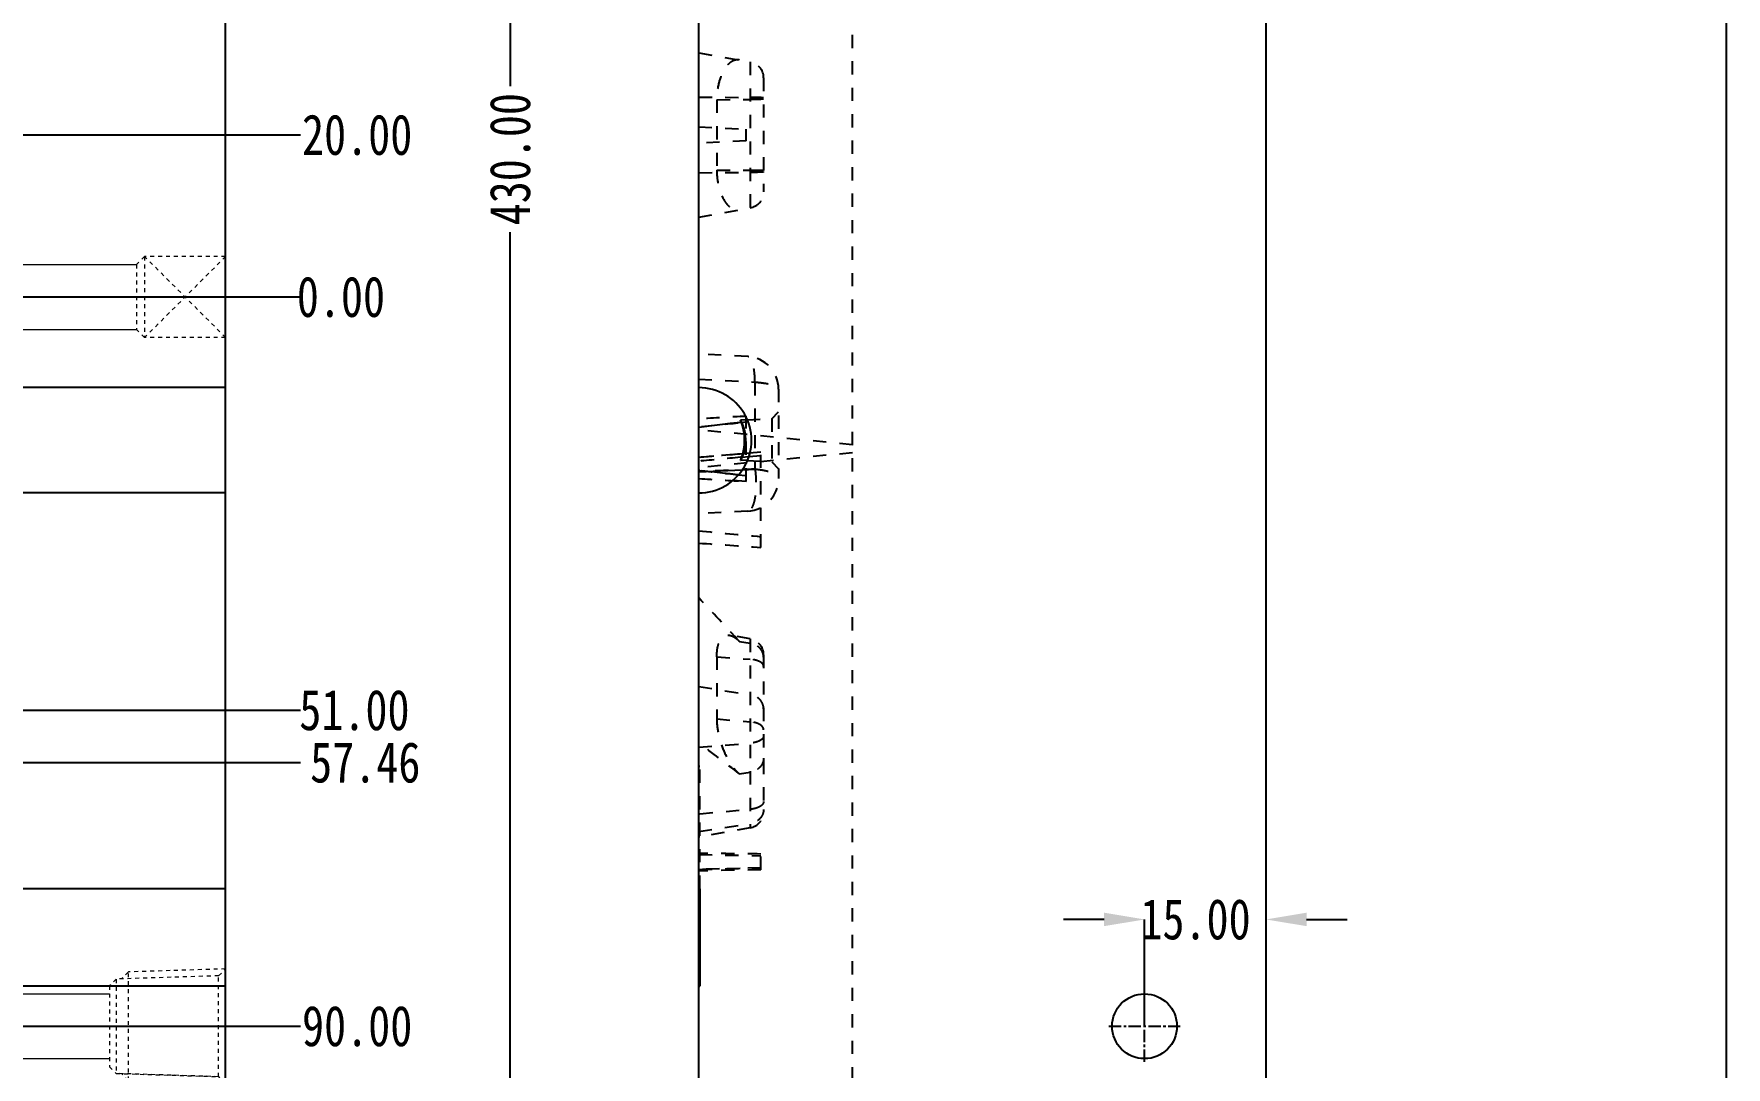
# Model space of a CAD drawing. Header units: millimetres. Extents: x -2414 to 10498, y -2238 to 649.
# Drawn here: x 4445 to 4653.8, y -1066.7 to -939.2 of the extents above; entities that cross this region are included whole.
import ezdxf

# ---------------------------------------------------------------- set-up
doc = ezdxf.new("R2010")
doc.units = ezdxf.units.MM
doc.header["$LTSCALE"] = 16.335
doc.header["$PDMODE"] = 3
doc.header["$PDSIZE"] = 0.3125
doc.linetypes.add('CENTER', pattern=[0.6, 0.375, -0.075, 0.075, -0.075])
doc.linetypes.add('HIDDEN', pattern=[0.2, 0.1, -0.1])
doc.layers.get('0').update_dxf_attribs({"linetype": 'CONTINUOUS'})
doc.layers.get('Defpoints').update_dxf_attribs({"linetype": 'CONTINUOUS'})
doc.layers.add('cool', color=153, linetype='HIDDEN', lineweight=9)
doc.layers.add('DEFAULT_2', color=8, linetype='HIDDEN')
doc.styles.get("Standard").update_dxf_attribs({"font": 'txt', "width": 0.8})
doc.dimstyles.new('01', dxfattribs={"dimtxt": 5, "dimasz": 5, "dimexe": 0, "dimexo": 0, "dimgap": 0, "dimtad": 0, "dimzin": 0, "dimdsep": 46, "dimtxsty": 'Standard', "dimcen": 0, "dimclrd": 4, "dimclre": 4, "dimclrt": 6, "dimazin": 0, "dimtfac": 1, "dimtofl": 0, "dimtmove": 0, "dimatfit": 3, "dimfxl": 0, "dimtolj": 1, "dimtzin": 0, "dimarcsym": 0})

# ---------------------------------------------------------------- blocks, each defined once
blk = doc.blocks.new('cool_jt_f12')
at = {"layer": 'cool', "ltscale": 0.3}
for p, q in [((0, 7.0785), (0.856, 6.2225)), ((0, 7.0785), (12, 6.7035)), ((12, 6.7035), (12.856, 5.8475)), ((12, 6.7035), (12, -6.7035)), ((0.856, 6.2225), (0.856, -6.2225)), ((13.5, 5.827375), (0.856, 6.2225)), ((0.856, 6.2225), (13.5, 5.827375)), ((14.327375, 5), (13.5, 5.827375)), ((13.5, -5.827375), (13.5, 5.827375)), ((14.327375, -5), (14.327375, 5)), ((0.856, -6.2225), (0, -7.0785)), ((0.856, -6.2225), (13.5, -5.827375)), ((12, -6.7035), (12.856, -5.8475)), ((13.5, -5.827375), (14.327375, -5)), ((0, -7.0785), (12, -6.7035))]:
    blk.add_line(p, q, dxfattribs=at)
blk = doc.blocks.new('4')
at = {"layer": 'cool', "linetype": 'ByBlock', "ltscale": 0.932966}
for p, q in [((-299.31, -1117.63), (62.03, -1117.63)), ((-299.31, -1125.63), (62.03, -1125.63))]:
    blk.add_line(p, q, dxfattribs=at)
at = {"layer": 'cool', "color": 1, "linetype": 'CENTER', "ltscale": 0.621977}
blk.add_line((-313.64, -1121.63), (76.36, -1121.63), dxfattribs=at)
at = {"layer": 'cool', "linetype": 'ByBlock', "ltscale": 0.932966, "rotation": 180}
blk.add_blockref('cool_jt_f12', (76.36, -1121.63), dxfattribs=at)
blk = doc.blocks.new('cool_jt_g14')
at = {"layer": 'cool', "ltscale": 0.3}
for p, q in [((0, 5), (10, 5)), ((0, -5), (10, 5)), ((0, 5), (10, -5)), ((10, -5), (10, 5)), ((10, 5), (11, 4)), ((11, -4), (11, 4)), ((10, -5), (11, -4)), ((0, -5), (10, -5))]:
    blk.add_line(p, q, dxfattribs=at)
blk = doc.blocks.new('9')
at = {"color": 1, "linetype": 'CENTER', "ltscale": 2.487909}
blk.add_line((-795.95, -971.63), (-523.64, -971.63), dxfattribs=at)
at = {"layer": 'cool', "linetype": 'ByBlock', "ltscale": 0.932966}
for p, q in [((-639.64, -967.63), (-534.64, -967.63)), ((-639.64, -975.63), (-534.64, -975.63))]:
    blk.add_line(p, q, dxfattribs=at)
at = {"layer": 'cool', "linetype": 'ByBlock', "ltscale": 0.932966, "rotation": 180.0000000000005}
blk.add_blockref('cool_jt_g14', (-523.64, -971.63), dxfattribs=at)
blk = doc.blocks.new('*D347')
at = {"color": 4, "linetype": 'ByBlock', "lineweight": -2, "transparency": 16777216}
for p, q in [((4417.63, -756.63), (4503.74, -756.63)), ((4503.74, -761.63), (4503.74, -945.62)), ((4503.74, -1181.63), (4503.74, -963.62)), ((4417.63, -1186.63), (4503.74, -1186.63))]:
    blk.add_line(p, q, dxfattribs=at)
at = {"color": 4, "linetype": 'ByBlock', "transparency": 16777216}
for points in [[(4502.91, -761.63), (4504.58, -761.63), (4503.74, -756.63)], [(4502.91, -1181.63), (4504.58, -1181.63), (4503.74, -1186.63)]]:
    blk.add_solid(points, dxfattribs=at)
at = {"layer": 'Defpoints', "color": 0, "linetype": 'ByBlock', "transparency": 16777216}
for p in [(4417.63, -756.63), (4417.63, -1186.63), (4503.74, -1186.63)]:
    blk.add_point(p, dxfattribs=at)
at = {"color": 6, "linetype": 'ByBlock', "transparency": 16777216, "insert": (4503.74, -954.62), "char_height": 5, "attachment_point": 5, "rotation": 90}
blk.add_mtext('\\A1;430.00', dxfattribs=at)
blk = doc.blocks.new('*D351')
at = {"color": 4, "linetype": 'ByBlock', "lineweight": -2, "transparency": 16777216}
for p, q in [((4577.01, -1048.45), (4572.01, -1048.45)), ((4582.01, -1061.63), (4582.01, -1048.45)), ((4597.01, -1061.63), (4597.01, -1048.45)), ((4602.01, -1048.45), (4607.01, -1048.45))]:
    blk.add_line(p, q, dxfattribs=at)
at = {"color": 4, "linetype": 'ByBlock', "transparency": 16777216}
for points in [[(4577.01, -1047.61), (4577.01, -1049.28), (4582.01, -1048.45)], [(4602.01, -1047.61), (4602.01, -1049.28), (4597.01, -1048.45)]]:
    blk.add_solid(points, dxfattribs=at)
at = {"layer": 'Defpoints', "color": 0, "linetype": 'ByBlock', "transparency": 16777216}
for p in [(4597.01, -1048.45), (4582.01, -1061.63), (4597.01, -1061.63)]:
    blk.add_point(p, dxfattribs=at)
at = {"color": 6, "linetype": 'ByBlock', "transparency": 16777216, "insert": (4588.3, -1048.45), "char_height": 5, "attachment_point": 5}
blk.add_mtext('\\A1;15.00', dxfattribs=at)
blk = doc.blocks.new('*D423')
at = {"color": 4, "linetype": 'ByBlock', "lineweight": -2, "transparency": 16777216}
blk.add_line((4278.03, -951.63), (4477.86, -951.63), dxfattribs=at)
at = {"layer": 'Defpoints', "color": 0, "linetype": 'ByBlock', "transparency": 16777216}
for p in [(4278.03, -951.63), (4477.86, -951.63), (4273.63, -971.63)]:
    blk.add_point(p, dxfattribs=at)
at = {"color": 6, "linetype": 'ByBlock', "transparency": 16777216, "insert": (4484.86, -951.63), "char_height": 5, "attachment_point": 5}
blk.add_mtext('\\A1;20.00', dxfattribs=at)
blk = doc.blocks.new('*D424')
at = {"color": 4, "linetype": 'ByBlock', "lineweight": -2, "transparency": 16777216}
blk.add_line((4452.63, -971.63), (4477.86, -971.63), dxfattribs=at)
at = {"layer": 'Defpoints', "color": 0, "linetype": 'ByBlock', "transparency": 16777216}
for p in [(4273.63, -971.63), (4452.63, -971.63), (4477.86, -971.63)]:
    blk.add_point(p, dxfattribs=at)
at = {"color": 6, "linetype": 'ByBlock', "transparency": 16777216, "insert": (4482.86, -971.63), "char_height": 5, "attachment_point": 5}
blk.add_mtext('\\A1;0.00', dxfattribs=at)
blk = doc.blocks.new('*D425')
at = {"color": 4, "linetype": 'ByBlock', "lineweight": -2, "transparency": 16777216}
for p, q in [((4322.75, -874.17), (4457.86, -874.17)), ((4457.86, -874.17), (4467.86, -879.62)), ((4467.86, -879.62), (4477.86, -879.62))]:
    blk.add_line(p, q, dxfattribs=at)
at = {"layer": 'Defpoints', "color": 0, "linetype": 'ByBlock', "transparency": 16777216}
for p in [(4322.75, -874.17), (4477.86, -879.62), (4273.63, -971.63)]:
    blk.add_point(p, dxfattribs=at)
at = {"color": 6, "linetype": 'ByBlock', "transparency": 16777216, "insert": (4485.86, -879.62), "char_height": 5, "attachment_point": 5}
blk.add_mtext('\\A1;97.46', dxfattribs=at)
blk = doc.blocks.new('*D426')
at = {"color": 4, "linetype": 'ByBlock', "lineweight": -2, "transparency": 16777216}
blk.add_line((4392.31, -856.63), (4477.86, -856.63), dxfattribs=at)
at = {"layer": 'Defpoints', "color": 0, "linetype": 'ByBlock', "transparency": 16777216}
for p in [(4392.31, -856.63), (4477.86, -856.63), (4273.63, -971.63)]:
    blk.add_point(p, dxfattribs=at)
at = {"color": 6, "linetype": 'ByBlock', "transparency": 16777216, "insert": (4485.86, -856.63), "char_height": 5, "attachment_point": 5}
blk.add_mtext('\\A1;115.00', dxfattribs=at)
blk = doc.blocks.new('*D427')
at = {"color": 4, "linetype": 'ByBlock', "lineweight": -2, "transparency": 16777216}
blk.add_line((4408.03, -873.63), (4477.86, -873.63), dxfattribs=at)
at = {"layer": 'Defpoints', "color": 0, "linetype": 'ByBlock', "transparency": 16777216}
for p in [(4408.03, -873.63), (4477.86, -873.63), (4273.63, -971.63)]:
    blk.add_point(p, dxfattribs=at)
at = {"color": 6, "linetype": 'ByBlock', "transparency": 16777216, "insert": (4485.19, -873.63), "char_height": 5, "attachment_point": 5}
blk.add_mtext('\\A1;98.00', dxfattribs=at)
blk = doc.blocks.new('*D428')
at = {"color": 4, "linetype": 'ByBlock', "lineweight": -2, "transparency": 16777216}
blk.add_line((4380.03, -839.63), (4477.86, -839.63), dxfattribs=at)
at = {"layer": 'Defpoints', "color": 0, "linetype": 'ByBlock', "transparency": 16777216}
for p in [(4380.03, -839.63), (4477.86, -839.63), (4273.63, -971.63)]:
    blk.add_point(p, dxfattribs=at)
at = {"color": 6, "linetype": 'ByBlock', "transparency": 16777216, "insert": (4486.52, -839.63), "char_height": 5, "attachment_point": 5}
blk.add_mtext('\\A1;132.00', dxfattribs=at)
blk = doc.blocks.new('*D429')
at = {"color": 4, "linetype": 'ByBlock', "lineweight": -2, "transparency": 16777216}
blk.add_line((4299.03, -801.63), (4477.86, -801.63), dxfattribs=at)
at = {"layer": 'Defpoints', "color": 0, "linetype": 'ByBlock', "transparency": 16777216}
for p in [(4299.03, -801.63), (4477.86, -801.63), (4273.63, -971.63)]:
    blk.add_point(p, dxfattribs=at)
at = {"color": 6, "linetype": 'ByBlock', "transparency": 16777216, "insert": (4486.19, -801.63), "char_height": 5, "attachment_point": 5}
blk.add_mtext('\\A1;170.00', dxfattribs=at)
blk = doc.blocks.new('*D430')
at = {"color": 4, "linetype": 'ByBlock', "lineweight": -2, "transparency": 16777216}
blk.add_line((4339.03, -812.63), (4477.86, -812.63), dxfattribs=at)
at = {"layer": 'Defpoints', "color": 0, "linetype": 'ByBlock', "transparency": 16777216}
for p in [(4339.03, -812.63), (4477.86, -812.63), (4273.63, -971.63)]:
    blk.add_point(p, dxfattribs=at)
at = {"color": 6, "linetype": 'ByBlock', "transparency": 16777216, "insert": (4486.52, -812.63), "char_height": 5, "attachment_point": 5}
blk.add_mtext('\\A1;159.00', dxfattribs=at)
blk = doc.blocks.new('*D431')
at = {"color": 4, "linetype": 'ByBlock', "lineweight": -2, "transparency": 16777216}
blk.add_line((4430.66, -781.63), (4477.86, -781.63), dxfattribs=at)
at = {"layer": 'Defpoints', "color": 0, "linetype": 'ByBlock', "transparency": 16777216}
for p in [(4430.66, -781.63, 0), (4477.86, -781.63), (4273.63, -971.63)]:
    blk.add_point(p, dxfattribs=at)
at = {"color": 6, "linetype": 'ByBlock', "transparency": 16777216, "insert": (4486.19, -781.63), "char_height": 5, "attachment_point": 5}
blk.add_mtext('\\A1;190.00', dxfattribs=at)
blk = doc.blocks.new('*D432')
at = {"color": 4, "linetype": 'ByBlock', "lineweight": -2, "transparency": 16777216}
blk.add_line((4322.75, -1029.09), (4477.86, -1029.09), dxfattribs=at)
at = {"layer": 'Defpoints', "color": 0, "linetype": 'ByBlock', "transparency": 16777216}
for p in [(4273.63, -971.63), (4322.75, -1029.09), (4477.86, -1029.09)]:
    blk.add_point(p, dxfattribs=at)
at = {"color": 6, "linetype": 'ByBlock', "transparency": 16777216, "insert": (4485.86, -1029.09), "char_height": 5, "attachment_point": 5}
blk.add_mtext('\\A1;57.46', dxfattribs=at)
blk = doc.blocks.new('*D433')
at = {"color": 4, "linetype": 'ByBlock', "lineweight": -2, "transparency": 16777216}
blk.add_line((4412.03, -1022.63), (4477.86, -1022.63), dxfattribs=at)
at = {"layer": 'Defpoints', "color": 0, "linetype": 'ByBlock', "transparency": 16777216}
for p in [(4273.63, -971.63), (4412.03, -1022.63), (4477.86, -1022.63)]:
    blk.add_point(p, dxfattribs=at)
at = {"color": 6, "linetype": 'ByBlock', "transparency": 16777216, "insert": (4484.52, -1022.63), "char_height": 5, "attachment_point": 5}
blk.add_mtext('\\A1;51.00', dxfattribs=at)
blk = doc.blocks.new('*D434')
at = {"color": 4, "linetype": 'ByBlock', "lineweight": -2, "transparency": 16777216}
blk.add_line((4397.46, -1061.63), (4477.86, -1061.63), dxfattribs=at)
at = {"layer": 'Defpoints', "color": 0, "linetype": 'ByBlock', "transparency": 16777216}
for p in [(4273.63, -971.63), (4397.46, -1061.63), (4477.86, -1061.63)]:
    blk.add_point(p, dxfattribs=at)
at = {"color": 6, "linetype": 'ByBlock', "transparency": 16777216, "insert": (4484.86, -1061.63), "char_height": 5, "attachment_point": 5}
blk.add_mtext('\\A1;90.00', dxfattribs=at)
blk = doc.blocks.new('*D435')
at = {"color": 4, "linetype": 'ByBlock', "lineweight": -2, "transparency": 16777216}
blk.add_line((4394.94, -1116.63), (4477.86, -1116.63), dxfattribs=at)
at = {"layer": 'Defpoints', "color": 0, "linetype": 'ByBlock', "transparency": 16777216}
for p in [(4273.63, -971.63), (4394.94, -1116.63), (4477.86, -1116.63)]:
    blk.add_point(p, dxfattribs=at)
at = {"color": 6, "linetype": 'ByBlock', "transparency": 16777216, "insert": (4486.52, -1116.63), "char_height": 5, "attachment_point": 5}
blk.add_mtext('\\A1;145.00', dxfattribs=at)
blk = doc.blocks.new('*D436')
at = {"color": 4, "linetype": 'ByBlock', "lineweight": -2, "transparency": 16777216}
blk.add_line((4358.03, -1078.63), (4477.86, -1078.63), dxfattribs=at)
at = {"layer": 'Defpoints', "color": 0, "linetype": 'ByBlock', "transparency": 16777216}
for p in [(4273.63, -971.63), (4358.03, -1078.63), (4477.86, -1078.63)]:
    blk.add_point(p, dxfattribs=at)
at = {"color": 6, "linetype": 'ByBlock', "transparency": 16777216, "insert": (4486.19, -1078.63), "char_height": 5, "attachment_point": 5}
blk.add_mtext('\\A1;107.00', dxfattribs=at)
blk = doc.blocks.new('*D437')
at = {"color": 4, "linetype": 'ByBlock', "lineweight": -2, "transparency": 16777216}
blk.add_line((4298.03, -1100.13), (4477.86, -1100.13), dxfattribs=at)
at = {"layer": 'Defpoints', "color": 0, "linetype": 'ByBlock', "transparency": 16777216}
for p in [(4273.63, -971.63), (4298.03, -1100.13), (4477.86, -1100.13)]:
    blk.add_point(p, dxfattribs=at)
at = {"color": 6, "linetype": 'ByBlock', "transparency": 16777216, "insert": (4486.86, -1100.13), "char_height": 5, "attachment_point": 5}
blk.add_mtext('\\A1;128.50', dxfattribs=at)
blk = doc.blocks.new('*D438')
at = {"color": 4, "linetype": 'ByBlock', "lineweight": -2, "transparency": 16777216}
blk.add_line((4433.63, -1161.63), (4477.86, -1161.63), dxfattribs=at)
at = {"layer": 'Defpoints', "color": 0, "linetype": 'ByBlock', "transparency": 16777216}
for p in [(4273.63, -971.63), (4433.63, -1161.63), (4477.86, -1161.63)]:
    blk.add_point(p, dxfattribs=at)
at = {"color": 6, "linetype": 'ByBlock', "transparency": 16777216, "insert": (4486.19, -1161.63), "char_height": 5, "attachment_point": 5}
blk.add_mtext('\\A1;190.00', dxfattribs=at)

msp = doc.modelspace()

# ---------------------------------------------------------------- linework, layer by layer
at = {"color": 7, "linetype": 'Continuous'}
for p, q in [((4527.01, -995.529), (4527.01, -756.63)), ((4597.01, -1186.63), (4597.01, -756.63)), ((4468.625, -1135.63), (4468.625, -807.63)), ((4468.625, -982.817), (4424.38, -982.817)), ((4532.94, -986.809), (4532.178, -986.849)), ((4532.94, -991.825), (4532.178, -991.786)), ((4527.01, -993.202), (4532.371, -992.942)), ((4468.625, -995.817), (4424.38, -995.817)), ((4527.01, -1186.63), (4527.01, -995.817)), ((4468.625, -1044.664), (4441.74, -1044.664)), ((4527.01, -1044.664), (4527.13, -1044.664)), ((4527.13, -1044.664), (4527.13, -1056.664)), ((4527.13, -1055.184), (4527.01, -1055.184)), ((4468.625, -1056.664), (4439.489, -1056.664)), ((4527.01, -1056.664), (4527.13, -1056.664))]:
    msp.add_line(p, q, dxfattribs=at)
at = {"color": 1, "linetype": 'CENTER', "ltscale": 2.425658}
msp.add_line((4078.634, -971.63), (4468.625, -971.63), dxfattribs=at)
at = {"color": 1, "linetype": 'CENTER', "ltscale": 0.248791}
for p, q in [((4582.01, -1066.03), (4582.01, -1057.23)), ((4577.61, -1061.63), (4586.41, -1061.63))]:
    msp.add_line(p, q, dxfattribs=at)
at = {"linetype": 'ByBlock'}
msp.add_lwpolyline([(4653.772, -1250.247), (4032.066, -1250.247), (4032.066, -701.493), (4653.772, -701.493)], close=True, dxfattribs=at)
at = {"color": 7, "linetype": 'Continuous'}
msp.add_circle((4582.01, -1061.63), 4, dxfattribs=at)
msp.add_arc((4527.013, -989.317), 6.5, 269.97624, 90.02376, dxfattribs=at)
for points, knots in [([(4532.178, -986.849), (4532.174, -986.849), (4532.181, -986.875), (4532.188, -986.902), (4532.211, -986.966), (4532.24, -987.045), (4532.278, -987.148), (4532.339, -987.324), (4532.425, -987.588), (4532.521, -987.953), (4532.604, -988.374), (4532.659, -988.835), (4532.672, -989.154), (4532.672, -989.317)], [0, 0, 0, 0, 0.0049732, 0.0198592, 0.0446218, 0.0788969, 0.1222293, 0.1739353, 0.2995921, 0.4503986, 0.6213962, 0.80737, 1, 1, 1, 1]), ([(4532.803, -989.317), (4532.803, -988.996), (4532.762, -988.528), (4532.633, -987.946), (4532.521, -987.581), (4532.421, -987.319), (4532.344, -987.145), (4532.295, -987.042), (4532.253, -986.963), (4532.22, -986.901), (4532.197, -986.871), (4532.184, -986.848), (4532.178, -986.849)], [0, 0, 0, 0, 0.3742665, 0.54345, 0.6930164, 0.8184045, 0.8704901, 0.9146129, 0.9501175, 0.976477, 0.9932095, 1, 1, 1, 1]), ([(4532.672, -989.317), (4532.672, -989.48), (4532.659, -989.799), (4532.604, -990.26), (4532.521, -990.681), (4532.425, -991.047), (4532.339, -991.311), (4532.278, -991.486), (4532.24, -991.589), (4532.211, -991.668), (4532.188, -991.732), (4532.181, -991.759), (4532.174, -991.785), (4532.178, -991.786)], [0, 0, 0, 0, 0.1926332, 0.3786126, 0.549616, 0.7004229, 0.8260737, 0.8777762, 0.9211066, 0.9553821, 0.980146, 0.9950311, 1, 1, 1, 1]), ([(4532.178, -991.786), (4532.184, -991.786), (4532.197, -991.764), (4532.22, -991.733), (4532.253, -991.671), (4532.295, -991.592), (4532.344, -991.489), (4532.421, -991.316), (4532.521, -991.053), (4532.633, -990.688), (4532.762, -990.107), (4532.803, -989.638), (4532.803, -989.317)], [0, 0, 0, 0, 0.0067989, 0.0235323, 0.0498895, 0.0853914, 0.1295129, 0.1815977, 0.3069853, 0.4565516, 0.6257362, 1, 1, 1, 1])]:
    msp.add_open_spline(points, degree=3, knots=knots, dxfattribs=at)
at = {"layer": 'DEFAULT_2', "color": 8, "linetype": 'HIDDEN'}
for p, q in [((4545.995, -1068.313), (4545.995, -834.946)), ((4527.01, -941.499), (4533.358, -942.618)), ((4533.358, -942.618), (4533.358, -960.641)), ((4535.01, -944.588), (4535.01, -958.671)), ((4527.01, -946.973), (4533.358, -947.003)), ((4529.231, -947.284), (4533.358, -947.262)), ((4529.231, -947.284), (4529.231, -955.976)), ((4527.01, -950.614), (4532.839, -950.92)), ((4532.839, -952.34), (4532.839, -950.92)), ((4532.839, -952.34), (4527.01, -952.645)), ((4527.01, -956.286), (4533.358, -956.256)), ((4529.231, -955.976), (4533.358, -955.997)), ((4527.01, -961.76), (4533.358, -960.641)), ((4533.05, -978.981), (4527.01, -978.664)), ((4527.01, -981.767), (4533.947, -982.133)), ((4527.01, -981.767), (4533.947, -982.133)), ((4533.947, -982.133), (4533.947, -992.866)), ((4536.859, -982.995), (4536.859, -994.031)), ((4528.958, -987.474), (4527.01, -987.686)), ((4529.928, -987.368), (4528.958, -987.474)), ((4530.901, -987.262), (4529.928, -987.368)), ((4532.208, -987.119), (4530.901, -987.262)), ((4532.152, -986.379), (4532.705, -986.348)), ((4532.208, -987.119), (4532.839, -987.05)), ((4532.257, -987.092), (4532.237, -987.037)), ((4532.705, -986.348), (4532.839, -986.34)), ((4532.839, -994.381), (4532.839, -986.34)), ((4532.94, -986.809), (4536.011, -986.648)), ((4536.011, -986.648), (4536.859, -985.8)), ((4536.011, -986.648), (4536.011, -991.986)), ((4545.995, -989.868), (4527.01, -988.031)), ((4545.995, -990.852), (4527.01, -992.69)), ((4532.435, -990.983), (4532.12, -991.01)), ((4532.124, -991.419), (4532.302, -991.403)), ((4532.302, -991.403), (4532.144, -991.417)), ((4532.302, -991.403), (4533.196, -991.319)), ((4533.26, -990.913), (4532.435, -990.983)), ((4533.196, -991.319), (4534.678, -991.18)), ((4534.678, -990.793), (4533.26, -990.913)), ((4534.678, -1002.535), (4534.678, -990.793)), ((4527.12, -993.047), (4527.01, -993.035)), ((4528.958, -993.247), (4527.12, -993.047)), ((4529.928, -993.353), (4528.958, -993.247)), ((4530.901, -993.459), (4529.928, -993.353)), ((4531.847, -993.562), (4530.901, -993.459)), ((4531.847, -993.562), (4532.839, -993.671)), ((4532.371, -992.942), (4533.947, -992.866)), ((4532.94, -991.825), (4536.011, -991.986)), ((4536.011, -991.986), (4536.859, -992.835)), ((4527.01, -995.817), (4527.01, -995.529)), ((4532.839, -994.381), (4531.126, -994.283)), ((4533.05, -998.046), (4527.01, -998.362)), ((4533.358, -1013.831), (4530.825, -1013.384)), ((4532.028, -1014.151), (4533.358, -1014.358)), ((4533.358, -1013.831), (4533.358, -1037.143)), ((4529.231, -1016.02), (4529.231, -1023.695)), ((4529.231, -1016.02), (4533.358, -1016.343)), ((4535.01, -1015.801), (4535.01, -1035.152)), ((4527.01, -1019.714), (4533.358, -1020.702)), ((4529.231, -1023.695), (4533.358, -1024.055)), ((4527.01, -1027.188), (4533.358, -1026.69)), ((4527.13, -1029.557), (4527.01, -1029.571)), ((4527.13, -1044.664), (4527.13, -1029.557)), ((4532.028, -1030.478), (4533.358, -1030.271)), ((4527.13, -1035.401), (4533.358, -1034.859)), ((4527.01, -1037.603), (4533.358, -1036.615)), ((4533.358, -1037.143), (4527.13, -1038.241)), ((4527.13, -1038.235), (4527.01, -1038.257)), ((4527.01, -1040.446), (4534.678, -1040.58)), ((4534.678, -1042.323), (4534.678, -1040.377)), ((4529.568, -1042.208), (4527.01, -1042.269)), ((4534.678, -1042.323), (4527.01, -1042.456)), ((4532.124, -1042.147), (4529.568, -1042.208)), ((4534.678, -1042.085), (4532.124, -1042.147))]:
    msp.add_line(p, q, dxfattribs=at)
for centre, radius, start, end in [((4533.01, -944.588), 2, 0, 80), ((4533.01, -958.671), 2, 280, 0), ((4532.839, -982.995), 4.02, 0, 87), ((4526.224, -989.401), 6.457, 13.18186, 16.4802), ((4526.616, -989.313), 6.055, 9.0148, 13.21409), ((4526.533, -989.325), 6.139, 0.07253, 9.00499), ((4526.235, -989.237), 6.446, 343.51809, 348.36837), ((4526.669, -989.33), 6.002, 348.40514, 350.98699), ((4532.839, -994.031), 4.02, 273, 0), ((4533.01, -1015.8), 2, 0, 80), ((4533.01, -1035.173), 2, 280, 0)]:
    msp.add_arc(centre, radius, start, end, dxfattribs=at)
for points, knots in [([(4532.028, -942.384), (4531.866, -942.355), (4531.515, -942.364), (4531.008, -942.585), (4530.535, -942.993), (4529.922, -943.831), (4529.379, -945.288), (4529.231, -946.583), (4529.231, -947.284)], [0, 0, 0, 0, 0.0792164, 0.1641751, 0.2620958, 0.3772144, 0.661914, 1, 1, 1, 1]), ([(4535.01, -947.057), (4535.01, -947.054), (4534.996, -947.051), (4534.976, -947.047), (4534.937, -947.043), (4534.859, -947.036), (4534.724, -947.029), (4534.527, -947.021), (4534.283, -947.015), (4534, -947.009), (4533.687, -947.006), (4533.47, -947.004), (4533.358, -947.003)], [0, 0, 0, 0, 0.0054449, 0.0195133, 0.0424768, 0.0742644, 0.1634729, 0.2842775, 0.4331707, 0.6057465, 0.7969461, 1, 1, 1, 1]), ([(4534.542, -947.022), (4534.46, -947.02), (4534.065, -947.009), (4533.67, -947.005), (4533.358, -947.003)], [0, 0, 0, 0, 0.2080339, 1, 1, 1, 1]), ([(4535.01, -947.203), (4535.01, -947.206), (4534.996, -947.21), (4534.976, -947.214), (4534.937, -947.219), (4534.859, -947.226), (4534.725, -947.234), (4534.527, -947.242), (4534.283, -947.25), (4534, -947.255), (4533.687, -947.26), (4533.47, -947.261), (4533.358, -947.262)], [0, 0, 0, 0, 0.0055839, 0.0197025, 0.0426912, 0.0744912, 0.1637003, 0.2844839, 0.4333404, 0.6058675, 0.7970094, 1, 1, 1, 1]), ([(4534.542, -947.241), (4534.46, -947.244), (4534.065, -947.256), (4533.67, -947.26), (4533.358, -947.262)], [0, 0, 0, 0, 0.2080429, 1, 1, 1, 1]), ([(4529.231, -955.976), (4529.231, -956.676), (4529.379, -957.971), (4529.922, -959.428), (4530.535, -960.267), (4531.008, -960.675), (4531.515, -960.895), (4531.866, -960.904), (4532.028, -960.875)], [0, 0, 0, 0, 0.3380949, 0.6227961, 0.7379112, 0.8358285, 0.9207846, 1, 1, 1, 1]), ([(4535.01, -956.056), (4535.01, -956.053), (4534.996, -956.049), (4534.976, -956.045), (4534.937, -956.04), (4534.859, -956.033), (4534.725, -956.025), (4534.527, -956.017), (4534.283, -956.01), (4534, -956.004), (4533.687, -956), (4533.47, -955.998), (4533.358, -955.997)], [0, 0, 0, 0, 0.0055839, 0.0197025, 0.0426912, 0.0744912, 0.1637002, 0.2844839, 0.4333404, 0.6058675, 0.7970094, 1, 1, 1, 1]), ([(4535.01, -956.202), (4535.01, -956.205), (4534.996, -956.208), (4534.976, -956.212), (4534.937, -956.217), (4534.859, -956.223), (4534.724, -956.23), (4534.527, -956.238), (4534.283, -956.244), (4534, -956.25), (4533.687, -956.254), (4533.47, -956.255), (4533.358, -956.256)], [0, 0, 0, 0, 0.0054449, 0.0195133, 0.0424768, 0.0742644, 0.1634729, 0.2842775, 0.4331707, 0.6057465, 0.7969461, 1, 1, 1, 1]), ([(4533.947, -982.133), (4533.943, -981.718), (4533.911, -981.121), (4533.799, -980.372), (4533.695, -979.908), (4533.565, -979.525), (4533.401, -979.19), (4533.19, -978.988), (4533.05, -978.981)], [0, 0, 0, 0, 0.3642044, 0.5244032, 0.6646741, 0.7823613, 0.8762479, 1, 1, 1, 1]), ([(4533.947, -982.133), (4534.338, -982.158), (4534.899, -982.213), (4535.599, -982.338), (4536.026, -982.442), (4536.377, -982.563), (4536.67, -982.702), (4536.859, -982.878), (4536.859, -982.995)], [0, 0, 0, 0, 0.3745381, 0.5374691, 0.6789064, 0.796122, 0.8877161, 1, 1, 1, 1]), ([(4532.237, -987.037), (4532.221, -986.994), (4532.2, -986.939), (4532.182, -986.877), (4532.176, -986.858), (4532.176, -986.851)], [0, 0, 0, 0, 0.6969761, 0.8990136, 1, 1, 1, 1]), ([(4532.416, -987.569), (4532.402, -987.522), (4532.353, -987.362), (4532.298, -987.204), (4532.257, -987.092)], [0, 0, 0, 0, 0.2909976, 1, 1, 1, 1]), ([(4532.597, -990.27), (4532.609, -990.194), (4532.652, -989.878), (4532.672, -989.559), (4532.672, -989.317)], [0, 0, 0, 0, 0.2420246, 1, 1, 1, 1]), ([(4532.176, -991.782), (4532.176, -991.771), (4532.189, -991.736), (4532.21, -991.668), (4532.249, -991.565), (4532.278, -991.485), (4532.294, -991.44)], [0, 0, 0, 0, 0.0955799, 0.2974635, 0.6010906, 1, 1, 1, 1]), ([(4532.294, -991.44), (4532.303, -991.412), (4532.347, -991.289), (4532.387, -991.164), (4532.416, -991.066)], [0, 0, 0, 0, 0.2212873, 1, 1, 1, 1]), ([(4533.947, -992.866), (4533.989, -993.168), (4534.051, -993.779), (4534.081, -994.69), (4534.047, -995.566), (4533.953, -996.361), (4533.824, -996.95), (4533.686, -997.35), (4533.521, -997.719), (4533.278, -998.034), (4533.05, -998.046)], [0, 0, 0, 0, 0.1668697, 0.3355354, 0.4975933, 0.6456214, 0.7729051, 0.8272146, 0.8747779, 1, 1, 1, 1]), ([(4533.947, -992.866), (4534.339, -992.899), (4534.902, -992.975), (4535.601, -993.143), (4536.031, -993.285), (4536.38, -993.446), (4536.642, -993.622), (4536.814, -993.814), (4536.859, -993.964), (4536.859, -994.031)], [0, 0, 0, 0, 0.3581579, 0.5152959, 0.6532025, 0.7697651, 0.8643762, 0.9388555, 1, 1, 1, 1]), ([(4533.947, -992.866), (4534.339, -992.899), (4535.051, -992.996), (4535.749, -993.181), (4536.05, -993.301)], [0, 0, 0, 0, 0.5485417, 1, 1, 1, 1]), ([(4529.231, -1016.02), (4529.231, -1015.614), (4529.277, -1015.034), (4529.482, -1014.34), (4529.72, -1013.849), (4530.076, -1013.482), (4530.508, -1013.356), (4530.721, -1013.366), (4530.825, -1013.384)], [0, 0, 0, 0, 0.3497276, 0.4949095, 0.6197924, 0.8196789, 0.9087916, 1, 1, 1, 1]), ([(4530.825, -1013.384), (4531.037, -1013.421), (4531.487, -1013.629), (4531.846, -1013.956), (4532.028, -1014.151)], [0, 0, 0, 0, 0.4462409, 1, 1, 1, 1]), ([(4530.977, -1013.42), (4531.001, -1013.428), (4531.102, -1013.461), (4531.2, -1013.505), (4531.271, -1013.543)], [0, 0, 0, 0, 0.240757, 1, 1, 1, 1]), ([(4535.01, -1016.097), (4535.01, -1015.892), (4534.925, -1015.471), (4534.564, -1014.929), (4534.02, -1014.532), (4533.583, -1014.393), (4533.358, -1014.358)], [0, 0, 0, 0, 0.2370404, 0.4812758, 0.7361409, 1, 1, 1, 1]), ([(4535.01, -1017.215), (4535.01, -1017.106), (4534.927, -1016.931), (4534.738, -1016.76), (4534.45, -1016.582), (4533.984, -1016.422), (4533.577, -1016.36), (4533.358, -1016.343)], [0, 0, 0, 0, 0.1634736, 0.2654005, 0.3839606, 0.6685454, 1, 1, 1, 1]), ([(4535.01, -1022.441), (4535.01, -1022.236), (4534.925, -1021.815), (4534.564, -1021.272), (4534.02, -1020.875), (4533.583, -1020.737), (4533.358, -1020.702)], [0, 0, 0, 0, 0.2370404, 0.4812758, 0.7361409, 1, 1, 1, 1]), ([(4529.231, -1023.695), (4529.231, -1024.379), (4529.429, -1025.773), (4530.062, -1027.696), (4530.813, -1029.119), (4531.496, -1030.001), (4531.849, -1030.342), (4532.028, -1030.478)], [0, 0, 0, 0, 0.2730784, 0.5558203, 0.8053806, 0.9103498, 1, 1, 1, 1]), ([(4535.01, -1025.032), (4535.01, -1024.912), (4534.897, -1024.64), (4534.518, -1024.353), (4533.988, -1024.145), (4533.578, -1024.075), (4533.358, -1024.055)], [0, 0, 0, 0, 0.1749368, 0.3974457, 0.6775847, 1, 1, 1, 1]), ([(4535.01, -1025.813), (4535.01, -1025.923), (4534.927, -1026.099), (4534.738, -1026.27), (4534.45, -1026.449), (4533.984, -1026.61), (4533.577, -1026.673), (4533.358, -1026.69)], [0, 0, 0, 0, 0.1639589, 0.2659912, 0.384563, 0.6689427, 1, 1, 1, 1]), ([(4535.01, -1028.532), (4535.01, -1028.738), (4534.925, -1029.159), (4534.564, -1029.701), (4534.02, -1030.098), (4533.583, -1030.236), (4533.358, -1030.271)], [0, 0, 0, 0, 0.2370404, 0.4812758, 0.7361409, 1, 1, 1, 1]), ([(4535.01, -1033.887), (4535.01, -1034.007), (4534.897, -1034.278), (4534.518, -1034.563), (4533.988, -1034.771), (4533.578, -1034.84), (4533.358, -1034.859)], [0, 0, 0, 0, 0.1744935, 0.3968843, 0.6772094, 1, 1, 1, 1]), ([(4534.542, -1034.522), (4534.377, -1034.619), (4533.987, -1034.77), (4533.578, -1034.84), (4533.358, -1034.859)], [0, 0, 0, 0, 0.4647948, 1, 1, 1, 1]), ([(4535.01, -1034.876), (4535.01, -1035.081), (4534.925, -1035.503), (4534.564, -1036.045), (4534.02, -1036.442), (4533.583, -1036.58), (4533.358, -1036.615)], [0, 0, 0, 0, 0.2370404, 0.4812758, 0.7361409, 1, 1, 1, 1])]:
    msp.add_open_spline(points, degree=3, knots=knots, dxfattribs=at)
for points in [[(4532.839, -986.34), (4530.896, -986.451), (4528.953, -986.561), (4527.01, -986.67)], [(4527.01, -987.686), (4528.743, -987.497), (4530.475, -987.308), (4532.208, -987.119)], [(4534.678, -990.793), (4532.122, -991.01), (4529.566, -991.226), (4527.01, -991.441)], [(4532.12, -991.01), (4530.417, -991.154), (4528.714, -991.298), (4527.01, -991.441)], [(4532.144, -991.417), (4530.433, -991.578), (4528.721, -991.737), (4527.01, -991.897)], [(4533.947, -992.866), (4531.635, -992.978), (4529.323, -993.09), (4527.01, -993.202)], [(4527.01, -993.035), (4528.622, -993.21), (4530.235, -993.386), (4531.847, -993.562)], [(4527.01, -994.05), (4528.953, -994.16), (4530.896, -994.27), (4532.839, -994.381)], [(4527.01, -1000.481), (4529.566, -1000.726), (4532.122, -1000.97), (4534.678, -1001.213)], [(4527.01, -1002.002), (4529.566, -1002.18), (4532.122, -1002.358), (4534.678, -1002.535)], [(4532.028, -1014.151), (4530.355, -1012.348), (4528.682, -1010.544), (4527.01, -1008.739)], [(4530.825, -1013.384), (4530.876, -1013.393), (4530.927, -1013.405), (4530.977, -1013.42)], [(4531.271, -1013.543), (4531.344, -1013.581), (4531.414, -1013.624), (4531.481, -1013.671)], [(4535.01, -1016.097), (4535.01, -1015.892), (4534.968, -1015.683), (4534.89, -1015.493)], [(4532.028, -1030.478), (4530.355, -1029.196), (4528.682, -1027.913), (4527.01, -1026.628)], [(4535.01, -1034.876), (4535.01, -1035.081), (4534.968, -1035.29), (4534.89, -1035.48)], [(4534.678, -1040.377), (4532.122, -1040.35), (4529.566, -1040.322), (4527.01, -1040.293)], [(4527.01, -1042.269), (4529.566, -1042.209), (4532.122, -1042.148), (4534.678, -1042.085)]]:
    msp.add_open_spline(points, degree=3, dxfattribs=at)

# ---------------------------------------------------------------- block references
at = {"linetype": 'ByBlock'}
for name, p in [('9', (4992.268, 0)), ('4', (4392.268, 60))]:
    msp.add_blockref(name, p, dxfattribs=at)

# ---------------------------------------------------------------- dimensions: what is measured, and where the dimension line sits
dim = msp.add_linear_dim(base=(4503.743, -1186.63), p1=(4417.625, -756.63), p2=(4417.625, -1186.63), angle=90, dimstyle='01', dxfattribs=at)
dim.commit()
dim.dimension.update_dxf_attribs({"geometry": '*D347', "text_midpoint": (4503.743, -954.615), "dimtype": 160})
for feature_location, offset, origin, picture, middle in [((4430.663, -781.63, 0), (47.195, 0), (4273.63, -971.63), '*D431', (4486.191, -781.63)), ((4299.03, -801.63), (178.828, 0), (4273.63, -971.63), '*D429', (4486.191, -801.63)), ((4339.03, -812.63), (138.828, 0), (4273.63, -971.63), '*D430', (4486.524, -812.63)), ((4380.03, -839.63), (97.828, 0), (4273.63, -971.63), '*D428', (4486.524, -839.63)), ((4392.308, -856.63), (85.55, 0), (4273.63, -971.63), '*D426', (4485.858, -856.63)), ((4408.03, -873.63), (69.828, 0), (4273.63, -971.63), '*D427', (4485.191, -873.63)), ((4322.752, -874.168), (155.106, -5.45), (4273.63, -971.63), '*D425', (4485.858, -879.618)), ((4278.03, -951.63), (199.828, 0), (4273.63, -971.63), '*D423', (4484.858, -951.63)), ((4452.634815633, -971.629586051), (25.222930174, 0), (4273.62958795, -971.629586051), '*D424', (4482.857745806, -971.629586051)), ((4322.752, -1029.091), (155.106, 0), (4273.63, -971.63), '*D432', (4485.858, -1029.091)), ((4412.03, -1022.63), (65.828, 0), (4273.63, -971.63), '*D433', (4484.524, -1022.63)), ((4397.464, -1061.63), (80.393, 0), (4273.63, -971.63), '*D434', (4484.858, -1061.63)), ((4394.943, -1116.63), (82.915, 0), (4273.63, -971.63), '*D435', (4486.524, -1116.63)), ((4358.03, -1078.63), (119.828, 0), (4273.63, -971.63), '*D436', (4486.191, -1078.63)), ((4298.03, -1100.13), (179.828, 0), (4273.63, -971.63), '*D437', (4486.858, -1100.13)), ((4433.63, -1161.63), (44.228, 0), (4273.63, -971.63), '*D438', (4486.191, -1161.63))]:
    dim = msp.add_ordinate_dim(feature_location=feature_location, offset=offset, dtype=0, origin=origin, dimstyle='01', dxfattribs=at)
    dim.commit()
    dim.dimension.update_dxf_attribs({"geometry": picture, "text_midpoint": middle})
dim = msp.add_linear_dim(base=(4597.01, -1048.448), p1=(4582.01, -1061.63), p2=(4597.01, -1061.63), dimstyle='01', dxfattribs=at)
dim.commit()
dim.dimension.update_dxf_attribs({"geometry": '*D351', "text_midpoint": (4588.296, -1048.448), "dimtype": 160})

doc.saveas('drawing.dxf')
